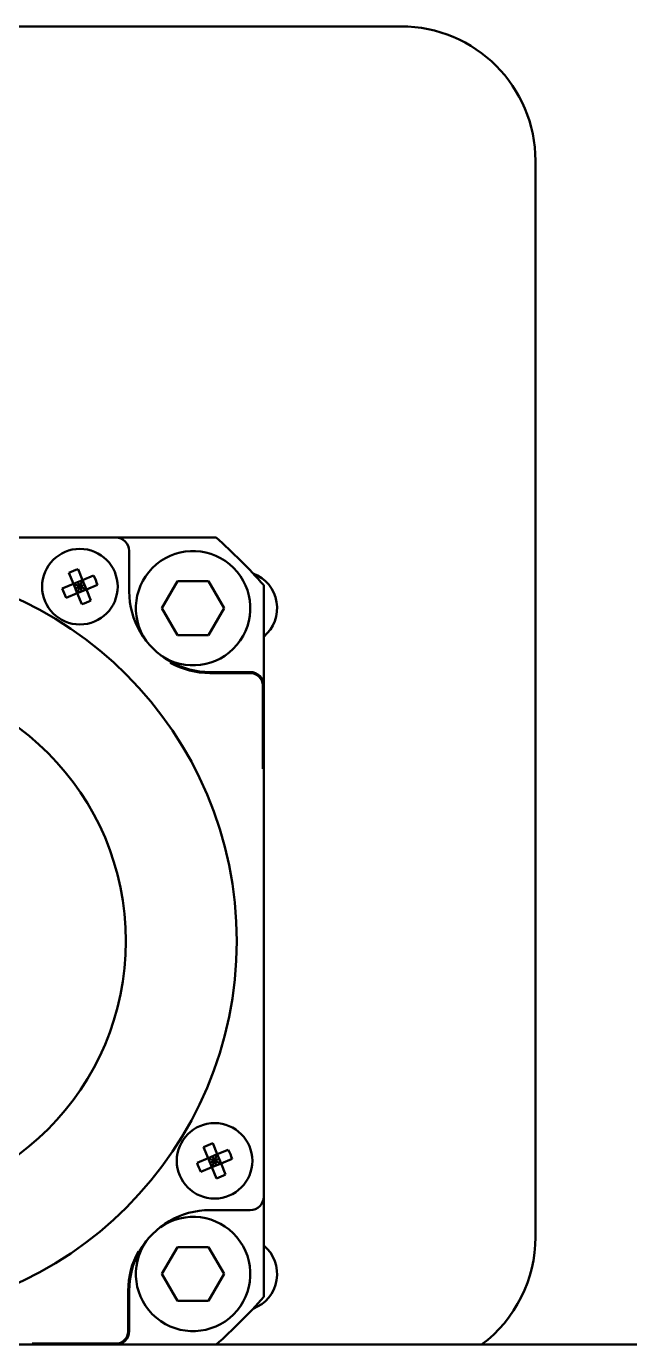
# Model space of a CAD drawing. Header units: millimetres. Extents: x 845401 to 948039, y 511594 to 550263.
# Drawn here: x 914521.4 to 914566.2, y 544546.2 to 544644.2 of the extents above; entities that cross this region are included whole.
import ezdxf

# ---------------------------------------------------------------- set-up
doc = ezdxf.new("R2010")
doc.units = ezdxf.units.MM
doc.layers.add('可见 (ISO)', color=7, linetype='Continuous', lineweight=50)

# ---------------------------------------------------------------- blocks, each defined once
blk = doc.blocks.new('A$C2A4E01FC')
at = {"layer": '可见 (ISO)', "color": 251}
for p, q in [((2112.5, 619.351), (2192.5, 619.351)), ((2202.5, 609.351), (2202.5, 529.351)), ((2171.3, 581.351), (2139.5, 581.351)), ((2171.3, 581.351), (2178.758, 581.351)), ((2172.3, 577.351), (2172.3, 580.351)), ((2167.813, 578.721), (2168.152, 577.898)), ((2168.836, 578.181), (2168.497, 579.003)), ((2169.659, 578.521), (2168.836, 578.181)), ((2168.152, 577.898), (2167.33, 577.558)), ((2168.836, 578.181), (2168.152, 577.898)), ((2168.152, 577.898), (2168.435, 577.214)), ((2168.152, 577.898), (2168.636, 577.698)), ((2168.636, 577.698), (2168.294, 577.556)), ((2168.636, 577.698), (2168.435, 577.214)), ((2168.435, 577.214), (2169.119, 577.497)), ((2168.636, 577.698), (2168.494, 578.04)), ((2168.636, 577.698), (2168.836, 578.181)), ((2168.636, 577.698), (2168.978, 577.839)), ((2169.119, 577.497), (2168.636, 577.698)), ((2168.636, 577.698), (2168.777, 577.356)), ((2169.119, 577.497), (2168.836, 578.181)), ((2169.119, 577.497), (2169.941, 577.837)), ((2169.459, 576.674), (2169.119, 577.497)), ((2174.739, 576.1), (2175.894, 578.1)), ((2175.894, 578.1), (2178.203, 578.1)), ((2178.203, 578.1), (2179.358, 576.1)), ((2182.3, 577.808), (2182.3, 570.351)), ((2167.613, 576.875), (2168.435, 577.214)), ((2168.435, 577.214), (2168.775, 576.392)), ((2175.894, 574.1), (2174.739, 576.1)), ((2179.358, 576.1), (2178.203, 574.1)), ((2178.203, 574.1), (2175.894, 574.1)), ((2178.3, 571.351), (2181.3, 571.351)), ((2181.3, 571.278), (2178.3, 571.278)), ((2182.227, 564.151), (2182.227, 570.351)), ((2182.3, 570.351), (2182.3, 564.151)), ((2182.3, 532.351), (2182.3, 564.151)), ((2178.847, 535.499), (2178.508, 536.321)), ((2178.163, 535.216), (2177.341, 534.876)), ((2177.824, 536.038), (2178.163, 535.216)), ((2178.847, 535.499), (2178.163, 535.216)), ((2178.163, 535.216), (2178.446, 534.532)), ((2178.647, 535.015), (2178.163, 535.216)), ((2178.647, 535.015), (2178.505, 535.357)), ((2178.847, 535.499), (2178.647, 535.015)), ((2178.647, 535.015), (2178.989, 535.157)), ((2179.67, 535.838), (2178.847, 535.499)), ((2179.13, 534.815), (2178.847, 535.499)), ((2179.13, 534.815), (2179.952, 535.154)), ((2177.624, 534.192), (2178.446, 534.532)), ((2178.647, 535.015), (2178.305, 534.874)), ((2178.446, 534.532), (2178.647, 535.015)), ((2178.446, 534.532), (2179.13, 534.815)), ((2178.446, 534.532), (2178.786, 533.71)), ((2178.647, 535.015), (2178.788, 534.673)), ((2178.647, 535.015), (2179.13, 534.815)), ((2179.47, 533.992), (2179.13, 534.815)), ((2182.3, 532.351), (2182.3, 524.893)), ((2178.3, 531.351), (2181.3, 531.351)), ((2174.739, 526.602), (2175.894, 528.602)), ((2175.894, 528.602), (2178.203, 528.602)), ((2178.203, 528.602), (2179.358, 526.602)), ((2175.894, 524.602), (2174.739, 526.602)), ((2179.358, 526.602), (2178.203, 524.602)), ((2172.227, 522.351), (2172.227, 525.351)), ((2172.3, 525.351), (2172.3, 522.351)), ((2178.203, 524.602), (2175.894, 524.602)), ((2165.1, 521.424), (2171.3, 521.424)), ((2403, 521.351), (2002, 521.351)), ((2133.3, 521.351), (2165.1, 521.351)), ((2171.3, 521.351), (2165.1, 521.351)), ((2178.758, 521.351), (2171.3, 521.351))]:
    blk.add_line(p, q, dxfattribs=at)
for centre, radius in [((2168.636, 577.698), 2.808), ((2152.3, 551.351), 28), ((2152.3, 551.351), 19.758), ((2178.647, 535.015), 2.808)]:
    blk.add_circle(centre, radius, dxfattribs=at)
for centre, radius, start, end in [((2192.5, 609.351), 10, 0, 90), ((2171.3, 580.351), 1, 0, 90), ((2152.3, 551.351), 40, 41.40962, 48.59038), ((2177.049, 576.1), 4.25, 235.14169, 214.85831), ((2180.55, 576.101), 2.75, 309.5212, 69.56169), ((2178.3, 577.351), 6, 180, 240.50725), ((2178.3, 577.351), 6.073, 240.86804, 270), ((2178.3, 577.351), 6, 240.50725, 270), ((2181.3, 570.351), 1, 0, 90), ((2181.3, 570.351), 0.927, 0, 90), ((2181.3, 532.351), 1, 270, 0), ((2178.3, 525.351), 6, 90, 150.50725), ((2177.049, 526.602), 4.25, 145.14169, 124.85831), ((2192.5, 529.351), 10, 306.8699, 0), ((2178.3, 525.351), 6.073, 150.86804, 180), ((2178.3, 525.351), 6, 150.50725, 180), ((2180.55, 526.601), 2.75, 290.43831, 50.4788), ((2152.3, 551.351), 40, 311.40962, 318.59038), ((2171.3, 522.351), 1, 270, 0), ((2171.3, 522.351), 0.927, 270, 0)]:
    blk.add_arc(centre, radius, start, end, dxfattribs=at)
for centre, major_axis, ratio, start_param, end_param in [((2169.243, 576.229), (4.229, 1.747), 0.624695, 1.48985, 1.651743), ((2167.167, 577.091), (1.747, -4.229), 0.624695, 1.48985, 1.651743), ((2170.105, 578.304), (-1.747, 4.229), 0.624695, 1.48985, 1.651743), ((2168.029, 579.166), (4.229, 1.747), 0.624695, 4.631443, 4.793335), ((2181.8, 564.151), (-0.5, 0), 0.999848, 3.141593, 3.689916), ((2179.254, 533.546), (4.229, 1.747), 0.624695, 1.48985, 1.651743), ((2177.178, 534.408), (1.747, -4.229), 0.624695, 1.48985, 1.651743), ((2180.116, 535.622), (1.747, -4.229), 0.624695, 4.631443, 4.793335), ((2178.04, 536.484), (-4.229, -1.747), 0.624695, 1.48985, 1.651743), ((2165.1, 521.851), (0, -0.5), 0.999848, 0, 0.548323)]:
    blk.add_ellipse(centre, major_axis=major_axis, ratio=ratio, start_param=start_param, end_param=end_param, dxfattribs=at)
for points in [[(2175.532, 571.945), (2175.509, 571.984), (2175.482, 572.019), (2175.419, 572.081), (2175.384, 572.107), (2175.346, 572.128)], [(2172.894, 528.119), (2172.933, 528.142), (2172.968, 528.169), (2173.03, 528.232), (2173.056, 528.267), (2173.078, 528.305)]]:
    blk.add_open_spline(points, degree=3, knots=[-0.02643755, -0.02643755, -0.02643755, -0.02643755, -0.01298723, -0.01298723, 0, 0, 0, 0], dxfattribs=at)

msp = doc.modelspace()

# ---------------------------------------------------------------- block references
msp.add_blockref('A$C2A4E01FC', (912356.693, 544024.865))

doc.saveas('drawing.dxf')
